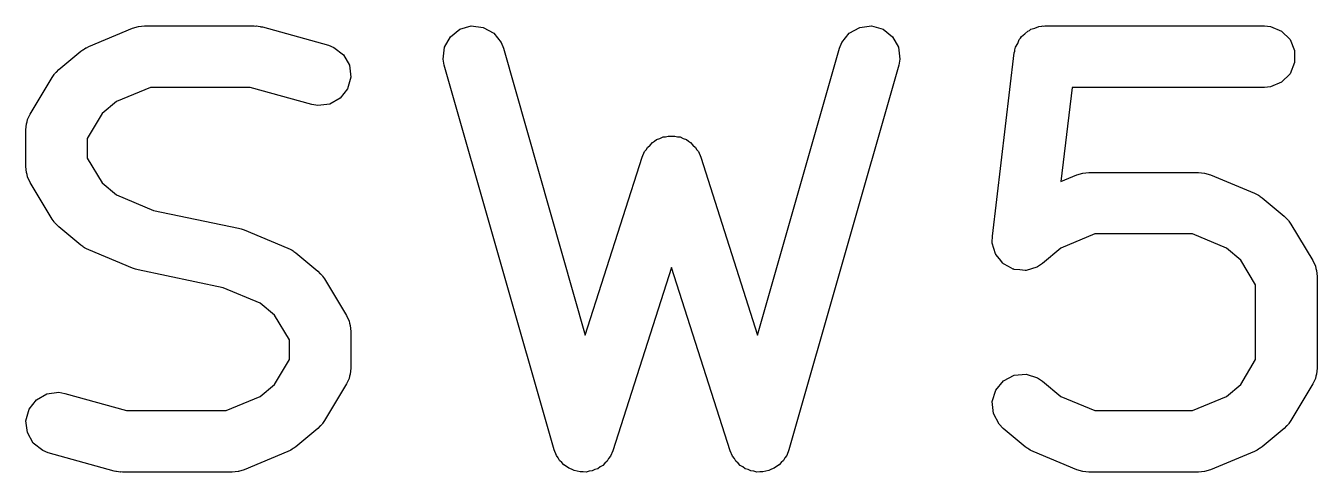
# Model space of a CAD drawing. Extents: x 2.5 to 13.9, y -9.4 to -3.9.
# Drawn here: x 2.8532 to 3.0212, y -4.3085 to -4.2505 of the extents above; entities that cross this region are included whole.
import ezdxf

# ---------------------------------------------------------------- set-up
doc = ezdxf.new("R2010")
doc.units = 0
doc.header["$MEASUREMENT"] = 0
doc.layers.add('BLACK', color=7, linetype='CONTINUOUS')

msp = doc.modelspace()

# ---------------------------------------------------------------- linework, layer by layer
at = {"layer": 'BLACK', "linetype": 'CONTINUOUS'}
for p, q in [((2.86141, -4.2532), (2.86712, -4.25082)), ((2.86712, -4.25082), (2.86787, -4.25059)), ((2.86787, -4.25059), (2.86788, -4.25059)), ((2.86788, -4.25059), (2.86866, -4.25051)), ((2.86788, -4.25059), (2.86788, -4.25059)), ((2.86866, -4.25051), (2.88295, -4.25051)), ((2.88295, -4.25051), (2.88316, -4.25054)), ((2.88316, -4.25054), (2.88324, -4.25053)), ((2.88324, -4.25053), (2.88348, -4.25057)), ((2.88348, -4.25057), (2.88373, -4.25059)), ((2.88373, -4.25059), (2.8838, -4.25062)), ((2.8838, -4.25062), (2.88402, -4.25066)), ((2.88402, -4.25066), (2.89259, -4.25304)), ((2.90771, -4.25329), (2.90847, -4.25193)), ((2.90847, -4.25193), (2.90969, -4.25096)), ((2.90969, -4.25096), (2.91119, -4.25053)), ((2.91119, -4.25053), (2.91274, -4.25071)), ((2.91274, -4.25071), (2.91411, -4.25146)), ((2.91411, -4.25146), (2.91508, -4.25269)), ((2.95939, -4.25269), (2.96036, -4.25146)), ((2.96036, -4.25146), (2.96172, -4.25071)), ((2.96172, -4.25071), (2.96327, -4.25053)), ((2.96327, -4.25053), (2.96477, -4.25096)), ((2.96477, -4.25096), (2.966, -4.25193)), ((2.966, -4.25193), (2.96676, -4.25329)), ((2.98265, -4.25212), (2.98277, -4.25191)), ((2.98277, -4.25191), (2.9832, -4.25157)), ((2.9832, -4.25157), (2.98358, -4.25119)), ((2.98358, -4.25119), (2.9838, -4.2511)), ((2.9838, -4.2511), (2.98399, -4.25095)), ((2.98399, -4.25095), (2.98452, -4.2508)), ((2.98452, -4.2508), (2.98502, -4.25059)), ((2.98502, -4.25059), (2.98539, -4.25055)), ((2.98539, -4.25055), (2.9855, -4.25053)), ((2.9855, -4.25053), (2.98558, -4.25054)), ((2.98558, -4.25054), (2.9858, -4.25051)), ((2.9858, -4.25051), (3.01438, -4.25051)), ((3.01438, -4.25051), (3.01516, -4.25059)), ((3.01516, -4.25059), (3.0166, -4.25119)), ((3.0166, -4.25119), (3.0177, -4.25229)), ((2.86039, -4.25382), (2.86065, -4.25365)), ((2.86065, -4.25365), (2.86072, -4.25357)), ((2.86072, -4.25357), (2.86088, -4.25349)), ((2.86088, -4.25349), (2.86103, -4.25338)), ((2.86103, -4.25338), (2.86113, -4.25335)), ((2.86113, -4.25335), (2.86141, -4.2532)), ((2.89259, -4.25304), (2.89332, -4.25332)), ((2.89332, -4.25332), (2.89455, -4.25429)), ((2.90753, -4.25484), (2.90771, -4.25329)), ((2.91508, -4.25269), (2.91536, -4.25342)), ((2.91536, -4.25342), (2.92602, -4.29071)), ((2.94844, -4.29071), (2.9591, -4.25342)), ((2.9591, -4.25342), (2.95939, -4.25269)), ((2.96676, -4.25329), (2.96693, -4.25484)), ((2.98188, -4.25373), (2.98192, -4.25364)), ((2.98188, -4.25382), (2.98188, -4.25373)), ((2.98192, -4.25364), (2.982, -4.25327)), ((2.982, -4.25327), (2.98227, -4.2528)), ((2.98227, -4.2528), (2.98248, -4.25229)), ((2.98248, -4.25229), (2.98265, -4.25212)), ((3.0177, -4.25229), (3.0183, -4.25373)), ((3.0183, -4.25373), (3.0183, -4.25529)), ((2.85753, -4.2562), (2.86039, -4.25382)), ((2.89455, -4.25429), (2.89532, -4.25564)), ((2.90767, -4.25561), (2.90753, -4.25484)), ((2.96693, -4.25484), (2.96679, -4.25561)), ((2.97898, -4.27785), (2.98183, -4.25404)), ((2.98183, -4.25404), (2.98188, -4.25382)), ((3.0183, -4.25529), (3.0177, -4.25674)), ((2.85666, -4.25722), (2.85693, -4.25685)), ((2.85693, -4.25685), (2.85698, -4.25676)), ((2.85698, -4.25676), (2.85706, -4.25668)), ((2.85706, -4.25668), (2.85713, -4.25659)), ((2.85713, -4.25659), (2.85721, -4.25653)), ((2.85721, -4.25653), (2.85753, -4.2562)), ((2.89532, -4.25564), (2.89551, -4.25719)), ((2.92196, -4.30561), (2.90767, -4.25561)), ((2.96679, -4.25561), (2.95251, -4.30561)), ((3.0177, -4.25674), (3.0166, -4.25784)), ((2.8538, -4.26198), (2.85666, -4.25722)), ((2.86946, -4.25851), (2.86504, -4.26035)), ((2.8824, -4.25851), (2.86946, -4.25851)), ((2.89045, -4.26075), (2.8824, -4.25851)), ((2.89509, -4.2587), (2.89413, -4.25993)), ((2.89551, -4.25719), (2.89509, -4.2587)), ((2.98935, -4.25851), (2.98788, -4.27074)), ((3.01438, -4.25851), (2.98935, -4.25851)), ((3.01516, -4.25844), (3.01438, -4.25851)), ((3.0166, -4.25784), (3.01516, -4.25844)), ((2.86504, -4.26035), (2.86317, -4.26192)), ((2.89413, -4.25993), (2.89277, -4.26069)), ((2.85347, -4.26269), (2.8538, -4.26198)), ((2.86317, -4.26192), (2.86123, -4.26515)), ((2.89122, -4.26088), (2.89045, -4.26075)), ((2.89277, -4.26069), (2.89122, -4.26088)), ((2.85323, -4.26404), (2.85331, -4.26326)), ((2.85331, -4.26326), (2.85342, -4.26298)), ((2.85342, -4.26298), (2.85347, -4.26269)), ((2.85323, -4.2688), (2.85323, -4.26404)), ((2.86123, -4.26515), (2.86123, -4.26769)), ((2.93474, -4.26567), (2.93504, -4.26552)), ((2.93504, -4.26552), (2.93529, -4.2653)), ((2.93529, -4.2653), (2.93573, -4.26516)), ((2.93573, -4.26516), (2.93613, -4.26495)), ((2.93613, -4.26495), (2.93646, -4.26493)), ((2.93646, -4.26493), (2.93678, -4.26483)), ((2.93678, -4.26483), (2.93723, -4.26486)), ((2.93723, -4.26486), (2.93768, -4.26483)), ((2.93768, -4.26483), (2.938, -4.26493)), ((2.938, -4.26493), (2.93834, -4.26495)), ((2.93834, -4.26495), (2.93874, -4.26516)), ((2.93874, -4.26516), (2.93917, -4.2653)), ((2.93917, -4.2653), (2.93943, -4.26552)), ((2.93943, -4.26552), (2.93972, -4.26567)), ((2.93342, -4.26758), (2.93373, -4.26686)), ((2.93373, -4.26686), (2.93395, -4.26661)), ((2.93395, -4.26661), (2.9341, -4.26631)), ((2.9341, -4.26631), (2.93445, -4.26602)), ((2.93445, -4.26602), (2.93474, -4.26567)), ((2.93972, -4.26567), (2.94002, -4.26602)), ((2.94002, -4.26602), (2.94036, -4.26631)), ((2.94036, -4.26631), (2.94052, -4.26661)), ((2.94052, -4.26661), (2.94073, -4.26686)), ((2.94073, -4.26686), (2.94104, -4.26758)), ((2.85331, -4.26958), (2.85323, -4.2688)), ((2.86123, -4.26769), (2.86317, -4.27092)), ((2.92602, -4.29071), (2.93342, -4.26758)), ((2.94104, -4.26758), (2.94844, -4.29071)), ((2.85342, -4.26985), (2.85331, -4.26958)), ((2.85347, -4.27015), (2.85342, -4.26985)), ((2.8538, -4.27086), (2.85347, -4.27015)), ((2.98788, -4.27074), (2.98998, -4.26987)), ((2.98998, -4.26987), (2.99073, -4.26964)), ((2.99073, -4.26964), (2.99073, -4.26964)), ((2.99073, -4.26964), (2.99074, -4.26964)), ((2.99074, -4.26964), (2.99152, -4.26956)), ((2.99152, -4.26956), (3.0058, -4.26956)), ((3.0058, -4.26956), (3.00658, -4.26964)), ((3.00658, -4.26964), (3.00659, -4.26964)), ((3.00659, -4.26964), (3.00659, -4.26964)), ((3.00659, -4.26964), (3.00734, -4.26987)), ((3.00734, -4.26987), (3.01306, -4.27225)), ((2.85666, -4.27562), (2.8538, -4.27086)), ((2.86317, -4.27092), (2.86504, -4.27248)), ((2.86504, -4.27248), (2.86985, -4.27449)), ((3.01306, -4.27225), (3.01333, -4.2724)), ((3.01333, -4.2724), (3.01343, -4.27243)), ((3.01343, -4.27243), (3.01358, -4.27253)), ((3.01358, -4.27253), (3.01375, -4.27262)), ((3.01375, -4.27262), (3.01382, -4.27269)), ((3.01382, -4.27269), (3.01408, -4.27287)), ((3.01408, -4.27287), (3.01694, -4.27525)), ((2.86985, -4.27449), (2.88091, -4.27679)), ((3.01694, -4.27525), (3.01726, -4.27557)), ((3.01726, -4.27557), (3.01734, -4.27564)), ((2.85693, -4.27599), (2.85666, -4.27562)), ((2.85698, -4.27608), (2.85693, -4.27599)), ((2.85706, -4.27616), (2.85698, -4.27608)), ((2.85713, -4.27625), (2.85706, -4.27616)), ((2.85721, -4.27631), (2.85713, -4.27625)), ((2.85753, -4.27663), (2.85721, -4.27631)), ((2.86039, -4.27902), (2.85753, -4.27663)), ((2.88091, -4.27679), (2.88126, -4.2769)), ((2.88126, -4.2769), (2.88163, -4.27701)), ((2.88163, -4.27701), (2.88734, -4.27939)), ((3.01734, -4.27564), (3.01741, -4.27573)), ((3.01741, -4.27573), (3.01749, -4.27581)), ((3.01749, -4.27581), (3.01753, -4.2759)), ((3.01753, -4.2759), (3.01781, -4.27627)), ((3.01781, -4.27627), (3.02066, -4.28103)), ((2.97896, -4.27863), (2.97898, -4.27785)), ((2.97897, -4.27869), (2.97896, -4.27863)), ((2.97897, -4.27875), (2.97897, -4.27869)), ((2.97918, -4.27944), (2.97897, -4.27875)), ((2.99232, -4.27756), (2.9879, -4.2794)), ((3.005, -4.27756), (2.99232, -4.27756)), ((3.00942, -4.2794), (3.005, -4.27756)), ((2.86065, -4.27919), (2.86039, -4.27902)), ((2.86072, -4.27926), (2.86065, -4.27919)), ((2.86088, -4.27935), (2.86072, -4.27926)), ((2.86103, -4.27946), (2.86088, -4.27935)), ((2.86113, -4.27949), (2.86103, -4.27946)), ((2.86141, -4.27963), (2.86113, -4.27949)), ((2.86712, -4.28202), (2.86141, -4.27963)), ((2.88734, -4.27939), (2.88762, -4.27954)), ((2.88762, -4.27954), (2.88772, -4.27957)), ((2.88772, -4.27957), (2.88787, -4.27968)), ((2.88787, -4.27968), (2.88803, -4.27976)), ((2.88803, -4.27976), (2.8881, -4.27984)), ((2.8881, -4.27984), (2.88836, -4.28001)), ((2.88836, -4.28001), (2.89122, -4.28239)), ((2.97938, -4.28013), (2.97918, -4.27944)), ((2.97942, -4.28018), (2.97938, -4.28013)), ((2.97943, -4.28024), (2.97942, -4.28018)), ((2.9799, -4.28079), (2.97943, -4.28024)), ((2.9879, -4.2794), (2.98551, -4.2814)), ((3.01129, -4.28096), (3.00942, -4.2794)), ((2.86749, -4.28213), (2.86712, -4.28202)), ((2.86784, -4.28224), (2.86749, -4.28213)), ((2.8789, -4.28454), (2.86784, -4.28224)), ((2.93723, -4.28192), (2.92961, -4.30573)), ((2.94485, -4.30573), (2.93723, -4.28192)), ((2.98034, -4.28136), (2.9799, -4.28079)), ((2.98039, -4.28139), (2.98034, -4.28136)), ((2.98043, -4.28143), (2.98039, -4.28139)), ((2.98107, -4.28177), (2.98043, -4.28143)), ((2.9817, -4.28213), (2.98107, -4.28177)), ((2.98176, -4.28213), (2.9817, -4.28213)), ((2.98181, -4.28216), (2.98176, -4.28213)), ((2.98253, -4.28223), (2.98181, -4.28216)), ((2.98325, -4.28231), (2.98253, -4.28223)), ((2.98331, -4.2823), (2.98325, -4.28231)), ((2.98337, -4.2823), (2.98331, -4.2823)), ((2.98406, -4.28209), (2.98337, -4.2823)), ((2.98476, -4.28189), (2.98406, -4.28209)), ((2.9848, -4.28185), (2.98476, -4.28189)), ((2.98486, -4.28184), (2.9848, -4.28185)), ((2.98551, -4.2814), (2.98486, -4.28184)), ((3.01323, -4.28419), (3.01129, -4.28096)), ((3.02066, -4.28103), (3.021, -4.28174)), ((3.021, -4.28174), (3.02104, -4.28203)), ((3.02104, -4.28203), (3.02116, -4.28231)), ((3.02116, -4.28231), (3.02123, -4.28309)), ((2.89122, -4.28239), (2.89154, -4.28272)), ((2.89154, -4.28272), (2.89162, -4.28278)), ((2.89162, -4.28278), (2.89169, -4.28287)), ((2.89169, -4.28287), (2.89177, -4.28295)), ((2.89177, -4.28295), (2.89182, -4.28304)), ((2.89182, -4.28304), (2.89209, -4.28341)), ((2.89209, -4.28341), (2.89495, -4.28817)), ((3.02123, -4.28309), (3.02123, -4.29499)), ((2.88371, -4.28655), (2.8789, -4.28454)), ((3.01323, -4.29388), (3.01323, -4.28419)), ((2.88558, -4.28811), (2.88371, -4.28655)), ((2.88752, -4.29134), (2.88558, -4.28811)), ((2.89495, -4.28817), (2.89528, -4.28888)), ((2.89528, -4.28888), (2.89533, -4.28917)), ((2.89533, -4.28917), (2.89544, -4.28945)), ((2.89544, -4.28945), (2.89552, -4.29023)), ((2.89552, -4.29023), (2.89552, -4.29499)), ((2.88752, -4.29388), (2.88752, -4.29134)), ((2.88558, -4.29711), (2.88752, -4.29388)), ((3.01129, -4.29711), (3.01323, -4.29388)), ((2.89552, -4.29499), (2.89544, -4.29577)), ((3.02123, -4.29499), (3.02116, -4.29577)), ((2.88371, -4.29867), (2.88558, -4.29711)), ((2.89495, -4.29705), (2.89209, -4.30181)), ((2.89528, -4.29634), (2.89495, -4.29705)), ((2.89533, -4.29605), (2.89528, -4.29634)), ((2.89544, -4.29577), (2.89533, -4.29605)), ((2.97943, -4.29784), (2.98043, -4.29664)), ((2.98043, -4.29664), (2.98181, -4.29592)), ((2.98181, -4.29592), (2.98337, -4.29577)), ((2.98337, -4.29577), (2.98486, -4.29624)), ((2.98486, -4.29624), (2.98551, -4.29668)), ((2.98551, -4.29668), (2.9879, -4.29867)), ((3.00942, -4.29867), (3.01129, -4.29711)), ((3.02066, -4.29705), (3.01781, -4.30181)), ((3.021, -4.29634), (3.02066, -4.29705)), ((3.02104, -4.29605), (3.021, -4.29634)), ((3.02116, -4.29577), (3.02104, -4.29605)), ((2.85366, -4.30033), (2.85462, -4.2991)), ((2.85462, -4.2991), (2.85598, -4.29833)), ((2.85598, -4.29833), (2.85753, -4.29814)), ((2.85753, -4.29814), (2.8583, -4.29828)), ((2.8583, -4.29828), (2.86635, -4.30051)), ((2.87929, -4.30051), (2.88371, -4.29867)), ((2.97897, -4.29933), (2.97943, -4.29784)), ((2.9879, -4.29867), (2.99232, -4.30051)), ((3.005, -4.30051), (3.00942, -4.29867)), ((2.85324, -4.30184), (2.85366, -4.30033)), ((2.86635, -4.30051), (2.87929, -4.30051)), ((2.97911, -4.30088), (2.97897, -4.29933)), ((2.99232, -4.30051), (3.005, -4.30051)), ((2.85343, -4.30338), (2.85324, -4.30184)), ((2.89162, -4.30244), (2.89154, -4.3025)), ((2.89169, -4.30235), (2.89162, -4.30244)), ((2.89177, -4.30227), (2.89169, -4.30235)), ((2.89182, -4.30218), (2.89177, -4.30227)), ((2.89209, -4.30181), (2.89182, -4.30218)), ((2.97984, -4.30227), (2.97911, -4.30088)), ((2.98039, -4.30283), (2.97984, -4.30227)), ((3.01734, -4.30244), (3.01726, -4.3025)), ((3.01741, -4.30235), (3.01734, -4.30244)), ((3.01749, -4.30227), (3.01741, -4.30235)), ((3.01753, -4.30218), (3.01749, -4.30227)), ((3.01781, -4.30181), (3.01753, -4.30218)), ((2.8542, -4.30474), (2.85343, -4.30338)), ((2.89122, -4.30283), (2.88836, -4.30521)), ((2.89154, -4.3025), (2.89122, -4.30283)), ((2.98324, -4.30521), (2.98039, -4.30283)), ((3.01694, -4.30283), (3.01408, -4.30521)), ((3.01726, -4.3025), (3.01694, -4.30283)), ((2.85543, -4.3057), (2.8542, -4.30474)), ((2.85616, -4.30599), (2.85543, -4.3057)), ((2.88734, -4.30583), (2.88163, -4.30821)), ((2.88762, -4.30568), (2.88734, -4.30583)), ((2.88772, -4.30565), (2.88762, -4.30568)), ((2.88787, -4.30554), (2.88772, -4.30565)), ((2.88803, -4.30545), (2.88787, -4.30554)), ((2.8881, -4.30538), (2.88803, -4.30545)), ((2.88836, -4.30521), (2.8881, -4.30538)), ((2.92196, -4.30562), (2.92196, -4.30561)), ((2.92225, -4.30634), (2.92196, -4.30562)), ((2.92196, -4.30562), (2.92196, -4.30562)), ((2.92196, -4.30562), (2.92196, -4.30562)), ((2.92961, -4.30574), (2.9293, -4.30645)), ((2.92961, -4.30573), (2.92961, -4.30574)), ((2.92961, -4.30574), (2.92961, -4.30574)), ((2.92961, -4.30574), (2.92961, -4.30574)), ((2.94485, -4.30574), (2.94485, -4.30573)), ((2.94516, -4.30645), (2.94485, -4.30574)), ((2.94485, -4.30574), (2.94485, -4.30574)), ((2.94485, -4.30574), (2.94485, -4.30574)), ((2.9525, -4.30562), (2.95222, -4.30634)), ((2.95251, -4.30562), (2.9525, -4.30562)), ((2.95251, -4.30561), (2.95251, -4.30562)), ((2.95251, -4.30562), (2.95251, -4.30562)), ((2.9835, -4.30538), (2.98324, -4.30521)), ((2.98357, -4.30545), (2.9835, -4.30538)), ((2.98374, -4.30554), (2.98357, -4.30545)), ((2.98389, -4.30565), (2.98374, -4.30554)), ((2.98399, -4.30568), (2.98389, -4.30565)), ((2.98427, -4.30583), (2.98399, -4.30568)), ((2.98998, -4.30821), (2.98427, -4.30583)), ((3.01306, -4.30583), (3.00734, -4.30821)), ((3.01333, -4.30568), (3.01306, -4.30583)), ((3.01343, -4.30565), (3.01333, -4.30568)), ((3.01358, -4.30554), (3.01343, -4.30565)), ((3.01375, -4.30545), (3.01358, -4.30554)), ((3.01382, -4.30538), (3.01375, -4.30545)), ((3.01408, -4.30521), (3.01382, -4.30538)), ((2.86473, -4.30837), (2.85616, -4.30599)), ((2.92249, -4.30665), (2.92225, -4.30634)), ((2.92267, -4.307), (2.92249, -4.30665)), ((2.92297, -4.30726), (2.92267, -4.307)), ((2.92322, -4.30756), (2.92297, -4.30726)), ((2.92855, -4.30735), (2.92829, -4.30764)), ((2.92885, -4.3071), (2.92855, -4.30735)), ((2.92905, -4.30676), (2.92885, -4.3071)), ((2.9293, -4.30645), (2.92905, -4.30676)), ((2.94542, -4.30676), (2.94516, -4.30645)), ((2.94561, -4.3071), (2.94542, -4.30676)), ((2.94592, -4.30735), (2.94561, -4.3071)), ((2.94617, -4.30764), (2.94592, -4.30735)), ((2.95149, -4.30726), (2.95125, -4.30756)), ((2.95179, -4.307), (2.95149, -4.30726)), ((2.95197, -4.30665), (2.95179, -4.307)), ((2.95222, -4.30634), (2.95197, -4.30665)), ((2.86495, -4.30841), (2.86473, -4.30837)), ((2.86502, -4.30844), (2.86495, -4.30841)), ((2.86527, -4.30846), (2.86502, -4.30844)), ((2.86551, -4.3085), (2.86527, -4.30846)), ((2.86559, -4.30849), (2.86551, -4.3085)), ((2.8658, -4.30851), (2.86559, -4.30849)), ((2.88009, -4.30851), (2.8658, -4.30851)), ((2.88087, -4.30844), (2.88009, -4.30851)), ((2.88088, -4.30844), (2.88087, -4.30844)), ((2.88087, -4.30844), (2.88087, -4.30844)), ((2.88163, -4.30821), (2.88088, -4.30844)), ((2.92356, -4.30776), (2.92322, -4.30756)), ((2.92386, -4.30801), (2.92356, -4.30776)), ((2.92424, -4.30813), (2.92386, -4.30801)), ((2.92458, -4.30832), (2.92424, -4.30813)), ((2.92497, -4.30837), (2.92458, -4.30832)), ((2.92535, -4.30849), (2.92497, -4.30837)), ((2.92574, -4.30846), (2.92535, -4.30849)), ((2.92613, -4.3085), (2.92574, -4.30846)), ((2.92651, -4.30839), (2.92613, -4.3085)), ((2.92691, -4.30836), (2.92651, -4.30839)), ((2.92725, -4.30818), (2.92691, -4.30836)), ((2.92763, -4.30807), (2.92725, -4.30818)), ((2.92794, -4.30783), (2.92763, -4.30807)), ((2.92829, -4.30764), (2.92794, -4.30783)), ((2.94652, -4.30783), (2.94617, -4.30764)), ((2.94683, -4.30807), (2.94652, -4.30783)), ((2.94721, -4.30818), (2.94683, -4.30807)), ((2.94756, -4.30836), (2.94721, -4.30818)), ((2.94795, -4.30839), (2.94756, -4.30836)), ((2.94833, -4.3085), (2.94795, -4.30839)), ((2.94872, -4.30846), (2.94833, -4.3085)), ((2.94911, -4.30849), (2.94872, -4.30846)), ((2.94949, -4.30837), (2.94911, -4.30849)), ((2.94988, -4.30832), (2.94949, -4.30837)), ((2.95023, -4.30813), (2.94988, -4.30832)), ((2.9506, -4.30801), (2.95023, -4.30813)), ((2.9509, -4.30776), (2.9506, -4.30801)), ((2.95125, -4.30756), (2.9509, -4.30776)), ((2.99073, -4.30844), (2.98998, -4.30821)), ((2.99074, -4.30844), (2.99073, -4.30844)), ((2.99073, -4.30844), (2.99073, -4.30844)), ((2.99152, -4.30851), (2.99074, -4.30844)), ((3.0058, -4.30851), (2.99152, -4.30851)), ((3.00658, -4.30844), (3.0058, -4.30851)), ((3.00659, -4.30844), (3.00658, -4.30844)), ((3.00734, -4.30821), (3.00659, -4.30844)), ((3.00659, -4.30844), (3.00659, -4.30844))]:
    msp.add_line(p, q, dxfattribs=at)

doc.saveas('drawing.dxf')
